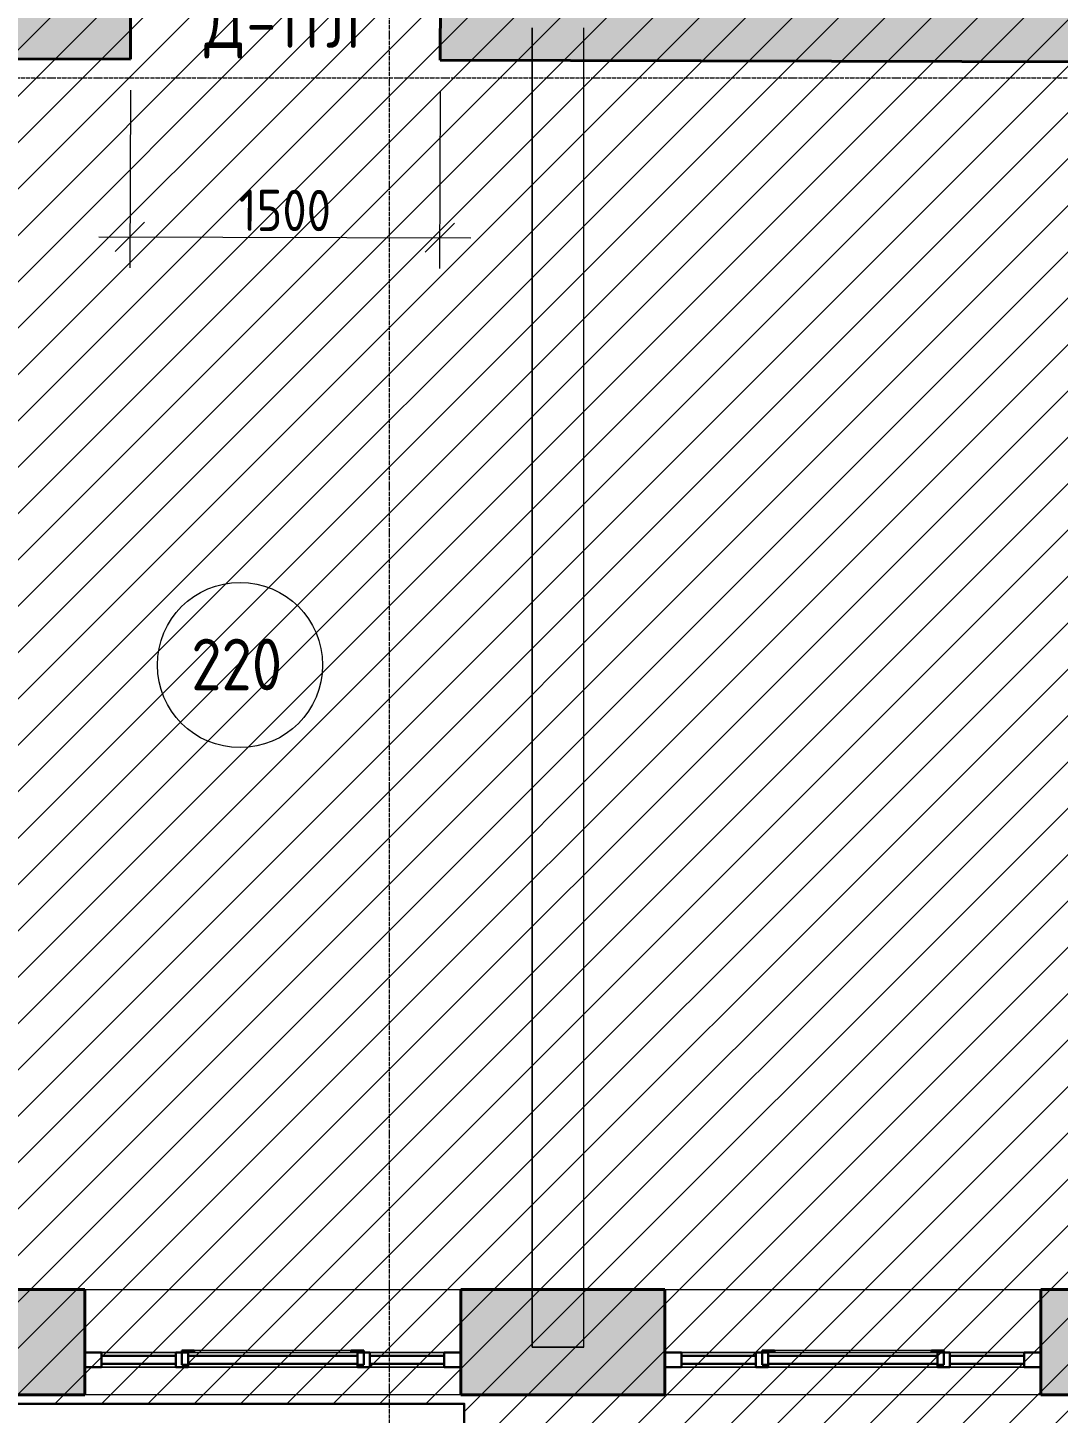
# Model space of a CAD drawing. Header units: millimetres. Extents: x -11886 to 379896, y -8130 to 47743.
# Drawn here: x 124998 to 129988, y 2291 to 8999 of the extents above; entities that cross this region are included whole.
import ezdxf

# ---------------------------------------------------------------- set-up
doc = ezdxf.new("R2010")
doc.units = ezdxf.units.MM
for name, pattern in [('ADSK_Линия сетки', [25, 20, -2.5, 0, -2.5]), ('ADSK_Сверху', [4.5, 3, -1.5]), ('ADSK_Снесено', [4.5, 3, -1.5])]:
    doc.linetypes.add(name, pattern=pattern)
for name, color, linetype, lineweight, true_color in [('_ Окна', 5, 'Continuous', 30, 0x0000ff), ('Витраж', 5, 'Continuous', 18, 0x0000ff), ('Окна', 5, 'Continuous', 18, 0x0000ff), ('Панели витража', 5, 'Continuous', 18, 0x0000ff), ('Стены внутренние', 5, 'Continuous', 18, 0x0000ff), ('Стены наружные', 1, 'ADSK_Снесено', 18, 0xff0000)]:
    doc.layers.add(name, color=color, linetype=linetype, lineweight=lineweight, true_color=true_color)
for name, color, linetype, lineweight in [('Каркас', 7, 'Continuous', 18), ('Марки дверей', 7, 'Continuous', 20), ('Марки помещений', 7, 'Continuous', 20), ('Оси', 7, 'Continuous', 9), ('Размеры', 7, 'Continuous', 9)]:
    doc.layers.add(name, color=color, linetype=linetype, lineweight=lineweight)
doc.styles.add('GOST Common_1', font='GOST_Common.ttf', dxfattribs={"width": 0.9, "height": 200})
doc.dimstyles.new('ADSK_Основной_2_мм_Округление_до_1_мм', dxfattribs={"dimscale": 304.8, "dimtxt": 201.142999, "dimasz": 0.463911, "dimexe": 0.492126, "dimexo": 0.492126, "dimgap": 0.098425, "dimtad": 1, "dimdec": 0, "dimdsep": 46, "dimtxsty": 'GOST Common_1', "dimblk1": 'OBLIQUE', "dimblk2": 'OBLIQUE', "dimsah": 1, "dimcen": 0.09, "dimdle": 0.492126, "dimazin": 2, "dimtfac": 1, "dimtdec": 4, "dimtix": 1, "dimtmove": 0, "dimatfit": 3, "dimfxl": 1, "dimtvp": 1, "dimtolj": 1, "dimtzin": 0, "dimlwd": 20, "dimlwe": 20, "dimarcsym": 2})

# ---------------------------------------------------------------- blocks, each defined once
blk = doc.blocks.new('Прямоугольный импост - 70х20_60мм-1225109-02 План 2-го этажа маркировочный')
at = {"layer": 'Витраж', "color": 161, "linetype": 'ADSK_Сверху', "true_color": 0xaaaaff}
for p, q in [((39665.6, 2434.5), (39665.6, 2364.5)), ((39745.6, 2434.5), (39665.6, 2434.5)), ((40135.6, 2434.5), (40105.6, 2434.5)), ((39745.6, 2364.5), (39665.6, 2364.5)), ((40135.6, 2364.5), (40105.6, 2364.5))]:
    blk.add_line(p, q, dxfattribs=at)
blk = doc.blocks.new('Прямоугольный импост - 70х20_60мм-1424711-02 План 2-го этажа маркировочный')
at = {"layer": 'Витраж', "color": 161, "linetype": 'ADSK_Сверху', "true_color": 0xaaaaff}
for p, q in [((-80, 35), (0, 35)), ((0, 35), (0, -35)), ((0, -35), (-80, -35))]:
    blk.add_line(p, q, dxfattribs=at)
blk = doc.blocks.new('Прямоугольный импост - 70х20_60мм-1424712-02 План 2-го этажа маркировочный')
at = {"layer": 'Витраж', "color": 161, "linetype": 'ADSK_Сверху', "true_color": 0xaaaaff}
for p, q in [((0, 35), (-80, 35)), ((0, -35), (0, 35)), ((-80, -35), (0, -35))]:
    blk.add_line(p, q, dxfattribs=at)
blk = doc.blocks.new('Прямоугольный импост - 70х20_60мм-1225111-02 План 2-го этажа маркировочный')
at = {"layer": 'Витраж', "color": 161, "linetype": 'ADSK_Сверху', "true_color": 0xaaaaff}
for p, q in [((40165.6, 2434.5), (40135.6, 2434.5)), ((41015.6, 2434.5), (40985.6, 2434.5)), ((40165.6, 2364.5), (40135.6, 2364.5)), ((41015.6, 2364.5), (40985.6, 2364.5))]:
    blk.add_line(p, q, dxfattribs=at)
blk = doc.blocks.new('Витраж-тент со смещением вовне - 60мм 30 сдвиг-1466942-02 План 2-го этажа маркировочный')
at = {"layer": '_ Окна', "color": 161, "linetype": 'ADSK_Сверху', "true_color": 0xaaaaff}
for p, q in [((-440, 25), (-440, -45)), ((-440, 25), (-410, 25)), ((-440, -45), (-440, 25)), ((440, 25), (410, 25)), ((440, -45), (440, 25)), ((440, -45), (440, 25)), ((-380, -45), (-440, -45)), ((-380, -35), (-380, -45)), ((380, -35), (380, -45)), ((380, -45), (440, -45))]:
    blk.add_line(p, q, dxfattribs=at)
at = {"layer": 'Окна', "color": 161, "linetype": 'ADSK_Сверху', "true_color": 0xaaaaff}
blk.add_line((-380, -45), (380, -45), dxfattribs=at)
blk = doc.blocks.new('Прямоугольный импост - 70х20_60мм-1225113-02 План 2-го этажа маркировочный')
at = {"layer": 'Витраж', "color": 161, "linetype": 'ADSK_Сверху', "true_color": 0xaaaaff}
for p, q in [((41045.6, 2434.5), (41015.6, 2434.5)), ((41485.6, 2434.5), (41405.6, 2434.5)), ((41485.6, 2364.5), (41485.6, 2434.5)), ((41045.6, 2364.5), (41015.6, 2364.5)), ((41485.6, 2364.5), (41405.6, 2364.5))]:
    blk.add_line(p, q, dxfattribs=at)
blk = doc.blocks.new('Прямоугольный импост - 70х60мм-1424709-02 План 2-го этажа маркировочный')
at = {"layer": 'Витраж', "color": 161, "linetype": 'ADSK_Сверху', "true_color": 0xaaaaff}
for p, q in [((-30, 35), (30, 35)), ((30, -35), (-30, -35))]:
    blk.add_line(p, q, dxfattribs=at)
blk = doc.blocks.new('Прямоугольный импост - 70х60мм-1225009-02 План 2-го этажа маркировочный')
at = {"layer": 'Витраж', "color": 161, "linetype": 'ADSK_Сверху', "true_color": 0xaaaaff}
for p, q in [((41045.6, 2434.5), (41045.6, 2364.5)), ((41405.6, 2434.5), (41045.6, 2434.5)), ((41405.6, 2364.5), (41405.6, 2434.5)), ((41405.6, 2364.5), (41045.6, 2364.5))]:
    blk.add_line(p, q, dxfattribs=at)
blk = doc.blocks.new('Прямоугольный импост - 70х60мм-1242018-02 План 2-го этажа маркировочный')
at = {"layer": 'Витраж', "color": 161, "linetype": 'ADSK_Сверху', "true_color": 0xaaaaff}
for p, q in [((40165.6, 2434.5), (40165.6, 2364.5)), ((40985.6, 2434.5), (40165.6, 2434.5)), ((40985.6, 2364.5), (40985.6, 2434.5)), ((40985.6, 2364.5), (40165.6, 2364.5))]:
    blk.add_line(p, q, dxfattribs=at)
blk = doc.blocks.new('Системная панель - _AR_Стекло_40мм_привязка по центру-V25-02 План 2-го этажа маркировочный')
at = {"layer": 'Панели витража', "lineweight": 30}
for p, q in [((180, 20), (-180, 20)), ((-180, 20), (-180, -20)), ((180, -20), (180, 20)), ((-180, -20), (180, -20))]:
    blk.add_line(p, q, dxfattribs=at)
blk = doc.blocks.new('Прямоугольный импост - 70х40_60мм-V8-02 План 2-го этажа маркировочный')
at = {"layer": 'Витраж'}
for p, q in [((41045.6, 2434.5), (41405.6, 2434.5)), ((41045.6, 2364.5), (41405.6, 2364.5))]:
    blk.add_line(p, q, dxfattribs=at)
blk = doc.blocks.new('Прямоугольный импост - 70х20_60мм-V26-02 План 2-го этажа маркировочный')
at = {"layer": 'Витраж', "lineweight": 30}
for p, q in [((-80, 35), (0, 35)), ((-80, -35), (-80, 35)), ((0, 35), (0, -35)), ((0, -35), (-80, -35))]:
    blk.add_line(p, q, dxfattribs=at)
blk = doc.blocks.new('Прямоугольный импост - 70х20_60мм-V27-02 План 2-го этажа маркировочный')
at = {"layer": 'Витраж', "lineweight": 30}
for p, q in [((0, 35), (-80, 35)), ((-80, 35), (-80, -35)), ((0, -35), (0, 35)), ((-80, -35), (0, -35))]:
    blk.add_line(p, q, dxfattribs=at)
blk = doc.blocks.new('Прямоугольный импост - 70х40_60мм-V9-02 План 2-го этажа маркировочный')
at = {"layer": 'Витраж'}
for p, q in [((39745.6, 2434.5), (40105.6, 2434.5)), ((39745.6, 2364.5), (40105.6, 2364.5))]:
    blk.add_line(p, q, dxfattribs=at)
blk = doc.blocks.new('Системная панель - _AR_Стекло_40мм_привязка по центру-V28-02 План 2-го этажа маркировочный')
at = {"layer": 'Панели витража', "lineweight": 30}
for p, q in [((410, 20), (-410, 20)), ((-410, 20), (-410, -20)), ((410, -20), (410, 20)), ((-410, -20), (410, -20))]:
    blk.add_line(p, q, dxfattribs=at)
blk = doc.blocks.new('Прямоугольный импост - 70х40_60мм-1229822-02 План 2-го этажа маркировочный')
at = {"layer": 'Витраж'}
for p, q in [((40165.6, 2434.5), (40985.6, 2434.5)), ((40165.6, 2364.5), (40985.6, 2364.5))]:
    blk.add_line(p, q, dxfattribs=at)
blk = doc.blocks.new('Прямоугольный импост - 70х60мм-V29-02 План 2-го этажа маркировочный')
at = {"layer": 'Витраж', "lineweight": 30}
for p, q in [((-30, 35), (30, 35)), ((-30, -35), (-30, 35)), ((30, 35), (30, -35)), ((30, -35), (-30, -35))]:
    blk.add_line(p, q, dxfattribs=at)
blk = doc.blocks.new('Системная панель - _AR_Стекло_40мм_привязка по центру-V30-02 План 2-го этажа маркировочный')
at = {"layer": 'Панели витража', "lineweight": 30}
for p, q in [((180, 20), (-180, 20)), ((-180, 20), (-180, -20)), ((180, -20), (180, 20)), ((-180, -20), (180, -20))]:
    blk.add_line(p, q, dxfattribs=at)
blk = doc.blocks.new('Прямоугольный импост - 70х20_60мм-V31-02 План 2-го этажа маркировочный')
at = {"layer": 'Витраж', "lineweight": 30}
for p, q in [((-80, 35), (0, 35)), ((-80, -35), (-80, 35)), ((0, 35), (0, -35)), ((0, -35), (-80, -35))]:
    blk.add_line(p, q, dxfattribs=at)
blk = doc.blocks.new('Прямоугольный импост - 70х20_60мм-V32-02 План 2-го этажа маркировочный')
at = {"layer": 'Витраж', "lineweight": 30}
for p, q in [((0, 35), (-80, 35)), ((-80, 35), (-80, -35)), ((0, -35), (0, 35)), ((-80, -35), (0, -35))]:
    blk.add_line(p, q, dxfattribs=at)
blk = doc.blocks.new('Системная панель - _AR_Стекло_40мм_привязка по центру-V33-02 План 2-го этажа маркировочный')
at = {"layer": 'Панели витража', "lineweight": 30}
for p, q in [((410, 20), (-410, 20)), ((-410, 20), (-410, -20)), ((410, -20), (410, 20)), ((-410, -20), (410, -20))]:
    blk.add_line(p, q, dxfattribs=at)
blk = doc.blocks.new('Прямоугольный импост - 70х60мм-V34-02 План 2-го этажа маркировочный')
at = {"layer": 'Витраж', "lineweight": 30}
for p, q in [((-30, 35), (30, 35)), ((-30, -35), (-30, 35)), ((30, 35), (30, -35)), ((30, -35), (-30, -35))]:
    blk.add_line(p, q, dxfattribs=at)
blk = doc.blocks.new('ADSK_Марка_Помещение_ОдноЗначение - Номер-247393-02 План 2-го этажа маркировочный')
at = {"layer": 'Марки помещений'}
blk.add_circle((0, 0), 4, dxfattribs=at)
blk = doc.blocks.new('_Oblique')
at = {"color": 0, "linetype": 'ByBlock', "lineweight": -2}
blk.add_line((-0.5, -0.5), (0.5, 0.5), dxfattribs=at)
blk = doc.blocks.new('*D1595')
at = {"layer": 'Defpoints', "color": 0, "transparency": 16777216}
for p in [(125495.3, 8846.9), (126995.3, 8842.9), (126993, 7982.8)]:
    blk.add_point(p, dxfattribs=at)
at = {"layer": 'Размеры', "color": 0, "lineweight": 20, "transparency": 16777216}
for p, q in [((125494.9, 8696.9), (125492.7, 7836.7)), ((126994.9, 8692.9), (126992.6, 7832.8)), ((125343, 7987.1), (127143, 7982.4))]:
    blk.add_line(p, q, dxfattribs=at)
at = {"layer": 'Размеры', "color": 0, "lineweight": 20, "transparency": 16777216, "xscale": 141.4, "yscale": 141.4, "zscale": 141.4}
for p, rotation in [((125493, 7986.7), 179.8485505273575), ((126993, 7982.8), 359.8485505273575)]:
    blk.add_blockref('_Oblique', p, dxfattribs=dict(at, rotation=rotation))
at = {"layer": 'Размеры', "color": 0, "lineweight": 20, "transparency": 16777216, "insert": (126243.4, 8114.7), "char_height": 200, "width": 560.473, "attachment_point": 5, "rotation": 359.84855, "style": 'GOST Common_1'}
blk.add_mtext('\\A1;1500', dxfattribs=at)

msp = doc.modelspace()

# ---------------------------------------------------------------- hatches: boundary and pattern name
at = {"lineweight": 13, "true_color": 0x636466, "transparency": 33554559}
h = msp.add_hatch(dxfattribs=at)
h.set_pattern_fill('ANSI31', color=251, scale=50)
h.set_pattern_definition([(45, (108139.4, 85026.59), (-112.2532, 112.2532), [])])
h.paths.add_polyline_path([(158072.8, 8682.3), (164353.35, 8682.3), (164172.02, 43909.21), (154172.61, 43909.21), (154172.61, 21084.06), (154859.25, 21054.57), (154861.07, 11328.12), (108910.53, 11328.12), (108910.53, 8679.25), (108429.9, 8679.25), (108429.9, 456.79), (116412.4, 422.02), (116412.4, 2336.48), (127112.04, 2336.48), (127112.04, -2582.57), (139475.8, -2582.57), (139475.8, 2335.74), (150176.33, 2256.79), (150176.33, 300.23), (158072.8, 300.23)])
at = {"layer": 'Стены внутренние', "true_color": 0xc0c0c0}
h = msp.add_hatch(color=9, dxfattribs=at)
h.paths.add_polyline_path([(150643.87, 8780.41), (150640, 9160.42), (144072.23, 9177.78), (144072.23, 8797.78), (150641.87, 8780.41)])
h.paths.add_polyline_path([(142571.23, 8801.75), (142572.05, 9181.75), (135507.92, 9200.42), (135507.92, 8820.42), (142541.7, 8801.83)])
h.paths.add_polyline_path([(134006.92, 8824.39), (134007.74, 9204.38), (126996.32, 9222.92), (126996.32, 8842.92), (133964.74, 8824.5)])
h.paths.add_polyline_path([(125495.32, 8846.88), (125496.14, 9226.88), (123737.94, 9231.53), (123736.93, 8851.53), (125345.24, 8847.28)])
h.paths.add_polyline_path([(122236.94, 8855.5), (122237.76, 9235.5), (118638.72, 9245.01), (118638.72, 8865.01), (122211.13, 8855.57)])
h.paths.add_polyline_path([(117111.78, 8869.04), (117111.78, 9249.05), (116272.42, 9251.26), (116273.17, 8871.26), (117048.57, 8869.21)])
at = {"layer": 'Стены наружные', "linetype": 'Continuous', "true_color": 0xc0c0c0}
h = msp.add_hatch(color=9, dxfattribs=at)
h.paths.add_polyline_path([(150165.66, 2379.5), (150686.33, 2379.5), (150686.33, 2889.5), (149625.02, 2889.5), (149625.02, 2379.5)])
h.paths.add_polyline_path([(147805.02, 2379.5), (147805.02, 2889.5), (146815.58, 2889.5), (146815.58, 2379.5), (147624.34, 2379.5)])
h.paths.add_polyline_path([(144016.98, 2379.5), (144995.58, 2379.5), (144995.58, 2889.5), (144016.98, 2889.5), (144016.98, 2714.83)])
h.paths.add_polyline_path([(141209.01, 2379.5), (142196.98, 2379.5), (142196.98, 2889.5), (141209.01, 2889.5), (141209.01, 2714.83)])
h.paths.add_polyline_path([(138659.84, 2379.5), (139389.01, 2379.5), (139389.01, 2889.5), (138360.26, 2889.5), (138360.26, 2379.5)])
h.paths.add_polyline_path([(135333.35, 2379.5), (136540.26, 2379.5), (136540.26, 2889.5), (135333.35, 2889.5), (135333.35, 2714.83)])
h.paths.add_polyline_path([(132532.86, 2379.5), (133933.35, 2379.5), (133933.35, 2889.5), (132532.86, 2889.5), (132532.86, 2714.83)])
h.paths.add_polyline_path([(131132.86, 2379.5), (131132.86, 2889.5), (129903.4, 2889.5), (129903.4, 2379.5), (130908.57, 2379.5)])
h.paths.add_polyline_path([(127919.58, 2379.5), (128083.4, 2379.5), (128083.4, 2889.5), (127094.76, 2889.5), (127094.76, 2379.5), (127293.77, 2379.5)])
h.paths.add_polyline_path([(125274.76, 2379.5), (125274.76, 2889.5), (124257.12, 2889.5), (124257.12, 2379.5), (124752.45, 2379.5)])
h.paths.add_polyline_path([(116412.4, 2379.5), (116813.14, 2379.5), (116813.14, 2889.5), (116412.4, 2889.5), (116412.4, 2749.37)])
h.paths.add_polyline_path([(122004.71, 2379.5), (122437.12, 2379.5), (122437.12, 2889.5), (121410.9, 2889.5), (121410.9, 2379.5)])
h.paths.add_polyline_path([(119590.9, 2379.5), (119590.9, 2889.5), (118633.14, 2889.5), (118633.14, 2379.5)])

# ---------------------------------------------------------------- linework, layer by layer
at = {"color": 251, "lineweight": 30, "true_color": 0x636466}
msp.add_lwpolyline([(154172.61, 21084.06), (154172.61, 43909.21), (164172.02, 43909.21), (164353.35, 8682.3), (158072.8, 8682.3), (158072.8, 300.23), (150176.33, 300.23), (150176.33, 2256.79), (139375.37, 2336.48), (139475.8, 2335.74), (139475.8, -2582.57), (127112.04, -2582.57), (127112.04, 2336.48), (116412.4, 2336.48), (116412.4, 422.02), (108429.9, 456.79), (108429.9, 8679.25)], dxfattribs=at)
at = {"layer": 'Каркас', "color": 253, "linetype": 'ADSK_Сверху', "true_color": 0xb2b2b2}
for p, q in [((127440.34, 8999.43), (127440.34, 2610.02)), ((127690.34, 2610.02), (127690.34, 8999.43)), ((127690.34, 2610.02), (127440.34, 2610.02))]:
    msp.add_line(p, q, dxfattribs=at)
at = {"layer": 'Каркас', "color": 253, "linetype": 'ADSK_Сверху', "true_color": 0xaaaaaa}
for p, q in [((127440.34, 2610.02), (127440.34, 8999.43)), ((127690.34, 2610.02), (127690.34, 8999.43)), ((127440.34, 2610.02), (127690.34, 2610.02))]:
    msp.add_line(p, q, dxfattribs=at)
at = {"layer": 'Оси', "linetype": 'ADSK_Линия сетки'}
for p, q in [((126749.31, -5917.65), (126749.31, 44684.79)), ((97053.17, 8756.79), (165281.12, 8756.79))]:
    msp.add_line(p, q, dxfattribs=at)
at = {"layer": 'Стены внутренние', "color": 18, "lineweight": 40, "true_color": 0x000000}
for p, q in [((125495.32, 8846.88), (125496.14, 9156.88)), ((126996.13, 9152.92), (126995.32, 8842.92)), ((124769.94, 8848.8), (125495.32, 8846.88)), ((126995.32, 8842.92), (132119.92, 8829.37))]:
    msp.add_line(p, q, dxfattribs=at)
at = {"layer": 'Стены наружные', "color": 18, "linetype": 'Continuous', "lineweight": 40, "true_color": 0x000000}
for p, q in [((125274.76, 2889.5), (124769.94, 2889.5)), ((125274.76, 2379.5), (125274.76, 2889.5)), ((128083.4, 2889.5), (127094.76, 2889.5)), ((127094.76, 2889.5), (127094.76, 2379.5)), ((128083.4, 2379.5), (128083.4, 2889.5)), ((131132.86, 2889.5), (129903.4, 2889.5)), ((129903.4, 2889.5), (129903.4, 2379.5)), ((124257.12, 2379.5), (125274.76, 2379.5)), ((127094.76, 2379.5), (128083.4, 2379.5)), ((129903.4, 2379.5), (131132.86, 2379.5))]:
    msp.add_line(p, q, dxfattribs=at)
at = {"layer": 'Стены наружные', "color": 18, "linetype": 'Continuous', "true_color": 0x000000}
for p, q in [((125274.76, 2889.5), (127094.76, 2889.5)), ((128083.4, 2889.5), (129903.4, 2889.5)), ((127094.76, 2379.5), (125274.76, 2379.5)), ((129903.4, 2379.5), (128083.4, 2379.5))]:
    msp.add_line(p, q, dxfattribs=at)

# ---------------------------------------------------------------- block references
at = {"layer": '_ Окна', "color": 161, "linetype": 'ADSK_Сверху', "true_color": 0xaaaaff, "rotation": 180}
for p in [(126184.76, 2549.5), (128993.4, 2549.5)]:
    msp.add_blockref('Витраж-тент со смещением вовне - 60мм 30 сдвиг-1466942-02 План 2-го этажа маркировочный', p, dxfattribs=at)
at = {"layer": 'Витраж', "color": 161, "linetype": 'ADSK_Сверху', "true_color": 0xaaaaff}
for name, p in [('Прямоугольный импост - 70х20_60мм-1225109-02 План 2-го этажа маркировочный', (85609.14, 150)), ('Прямоугольный импост - 70х60мм-1225009-02 План 2-го этажа маркировочный', (84309.14, 150)), ('Прямоугольный импост - 70х20_60мм-1225111-02 План 2-го этажа маркировочный', (85609.14, 150)), ('Прямоугольный импост - 70х60мм-1242018-02 План 2-го этажа маркировочный', (85609.14, 150)), ('Прямоугольный импост - 70х20_60мм-1225113-02 План 2-го этажа маркировочный', (85609.14, 150)), ('Прямоугольный импост - 70х60мм-1225009-02 План 2-го этажа маркировочный', (85609.14, 150)), ('Прямоугольный импост - 70х20_60мм-1424712-02 План 2-го этажа маркировочный', (127094.76, 2549.5)), ('Прямоугольный импост - 70х20_60мм-1225109-02 План 2-го этажа маркировочный', (88417.78, 150)), ('Прямоугольный импост - 70х60мм-1225009-02 План 2-го этажа маркировочный', (87117.78, 150)), ('Прямоугольный импост - 70х20_60мм-1225111-02 План 2-го этажа маркировочный', (88417.78, 150)), ('Прямоугольный импост - 70х60мм-1242018-02 План 2-го этажа маркировочный', (88417.78, 150)), ('Прямоугольный импост - 70х20_60мм-1225113-02 План 2-го этажа маркировочный', (88417.78, 150)), ('Прямоугольный импост - 70х60мм-1225009-02 План 2-го этажа маркировочный', (88417.78, 150)), ('Прямоугольный импост - 70х20_60мм-1424712-02 План 2-го этажа маркировочный', (129903.4, 2549.5))]:
    msp.add_blockref(name, p, dxfattribs=at)
at = {"layer": 'Витраж', "color": 161, "linetype": 'ADSK_Сверху', "true_color": 0xaaaaff, "extrusion": (0, 0, -1)}
for name, p in [('Прямоугольный импост - 70х20_60мм-1424711-02 План 2-го этажа маркировочный', (-125274.76, 2549.5)), ('Прямоугольный импост - 70х60мм-1424709-02 План 2-го этажа маркировочный', (-125744.76, 2549.5)), ('Прямоугольный импост - 70х60мм-1424709-02 План 2-го этажа маркировочный', (-126624.76, 2549.5)), ('Прямоугольный импост - 70х20_60мм-1424711-02 План 2-го этажа маркировочный', (-128083.4, 2549.5)), ('Прямоугольный импост - 70х60мм-1424709-02 План 2-го этажа маркировочный', (-128553.4, 2549.5)), ('Прямоугольный импост - 70х60мм-1424709-02 План 2-го этажа маркировочный', (-129433.4, 2549.5))]:
    msp.add_blockref(name, p, dxfattribs=at)
at = {"layer": 'Витраж', "extrusion": (0, 0, -1)}
for name, p in [('Прямоугольный импост - 70х20_60мм-V31-02 План 2-го этажа маркировочный', (-125274.76, 2549.5)), ('Прямоугольный импост - 70х60мм-V34-02 План 2-го этажа маркировочный', (-125744.76, 2549.5)), ('Прямоугольный импост - 70х60мм-V34-02 План 2-го этажа маркировочный', (-126624.76, 2549.5)), ('Прямоугольный импост - 70х20_60мм-V26-02 План 2-го этажа маркировочный', (-128083.4, 2549.5)), ('Прямоугольный импост - 70х60мм-V29-02 План 2-го этажа маркировочный', (-128553.4, 2549.5)), ('Прямоугольный импост - 70х60мм-V29-02 План 2-го этажа маркировочный', (-129433.4, 2549.5))]:
    msp.add_blockref(name, p, dxfattribs=at)
at = {"layer": 'Витраж'}
for name, p in [('Прямоугольный импост - 70х40_60мм-V9-02 План 2-го этажа маркировочный', (85609.14, 150)), ('Прямоугольный импост - 70х40_60мм-1229822-02 План 2-го этажа маркировочный', (85609.14, 150)), ('Прямоугольный импост - 70х40_60мм-V8-02 План 2-го этажа маркировочный', (85609.14, 150)), ('Прямоугольный импост - 70х20_60мм-V32-02 План 2-го этажа маркировочный', (127094.76, 2549.5)), ('Прямоугольный импост - 70х40_60мм-V9-02 План 2-го этажа маркировочный', (88417.78, 150)), ('Прямоугольный импост - 70х40_60мм-1229822-02 План 2-го этажа маркировочный', (88417.78, 150)), ('Прямоугольный импост - 70х40_60мм-V8-02 План 2-го этажа маркировочный', (88417.78, 150)), ('Прямоугольный импост - 70х20_60мм-V27-02 План 2-го этажа маркировочный', (129903.4, 2549.5))]:
    msp.add_blockref(name, p, dxfattribs=at)
at = {"layer": 'Марки помещений', "xscale": 99.99999999999993, "yscale": 99.99999999999993, "zscale": 99.99999999999993}
msp.add_blockref('ADSK_Марка_Помещение_ОдноЗначение - Номер-247393-02 План 2-го этажа маркировочный', (126025.98, 5913.61), dxfattribs=at)
at = {"layer": 'Панели витража', "rotation": 180}
for name, p in [('Системная панель - _AR_Стекло_40мм_привязка по центру-V30-02 План 2-го этажа маркировочный', (125534.76, 2549.5)), ('Системная панель - _AR_Стекло_40мм_привязка по центру-V33-02 План 2-го этажа маркировочный', (126184.76, 2549.5)), ('Системная панель - _AR_Стекло_40мм_привязка по центру-V30-02 План 2-го этажа маркировочный', (126834.76, 2549.5)), ('Системная панель - _AR_Стекло_40мм_привязка по центру-V25-02 План 2-го этажа маркировочный', (128343.4, 2549.5)), ('Системная панель - _AR_Стекло_40мм_привязка по центру-V28-02 План 2-го этажа маркировочный', (128993.4, 2549.5)), ('Системная панель - _AR_Стекло_40мм_привязка по центру-V25-02 План 2-го этажа маркировочный', (129643.4, 2549.5))]:
    msp.add_blockref(name, p, dxfattribs=at)

# ---------------------------------------------------------------- texts
at = {"layer": 'Марки дверей', "lineweight": 9, "char_height": 250, "attachment_point": 1, "style": 'GOST Common_1'}
for s, insert, width in [('\\fGOST Common|b0|i0|c204|p34|;\\W.9;Д', (125853.69, 9151.91), 245.3164), ('-11', (126056.1, 9151.91), 468.9872), ('\\fGOST Common|b0|i0|c204|p34|;\\W.9;л', (126443.05, 9151.91), 194.8101)]:
    msp.add_mtext(s, dxfattribs=dict(at, insert=insert, width=width))
at = {"layer": 'Марки помещений', "lineweight": 9, "insert": (125789.72, 6041.34), "char_height": 250, "width": 584.4302, "attachment_point": 1, "style": 'GOST Common_1'}
msp.add_mtext('220', dxfattribs=at)

# ---------------------------------------------------------------- dimensions: what is measured, and where the dimension line sits
at = {"layer": 'Размеры', "lineweight": 20}
dim = msp.add_linear_dim(base=(126993.04, 7982.76), p1=(125495.32, 8846.88), p2=(126995.32, 8842.92), angle=359.848551, dimstyle='ADSK_Основной_2_мм_Округление_до_1_мм', override={"dimpost": '<>', "dimfxl": 1500}, dxfattribs=at)
dim.commit()
dim.dimension.update_dxf_attribs({"geometry": '*D1595', "text_midpoint": (126243.39, 8114.74)})

doc.saveas('drawing.dxf')
